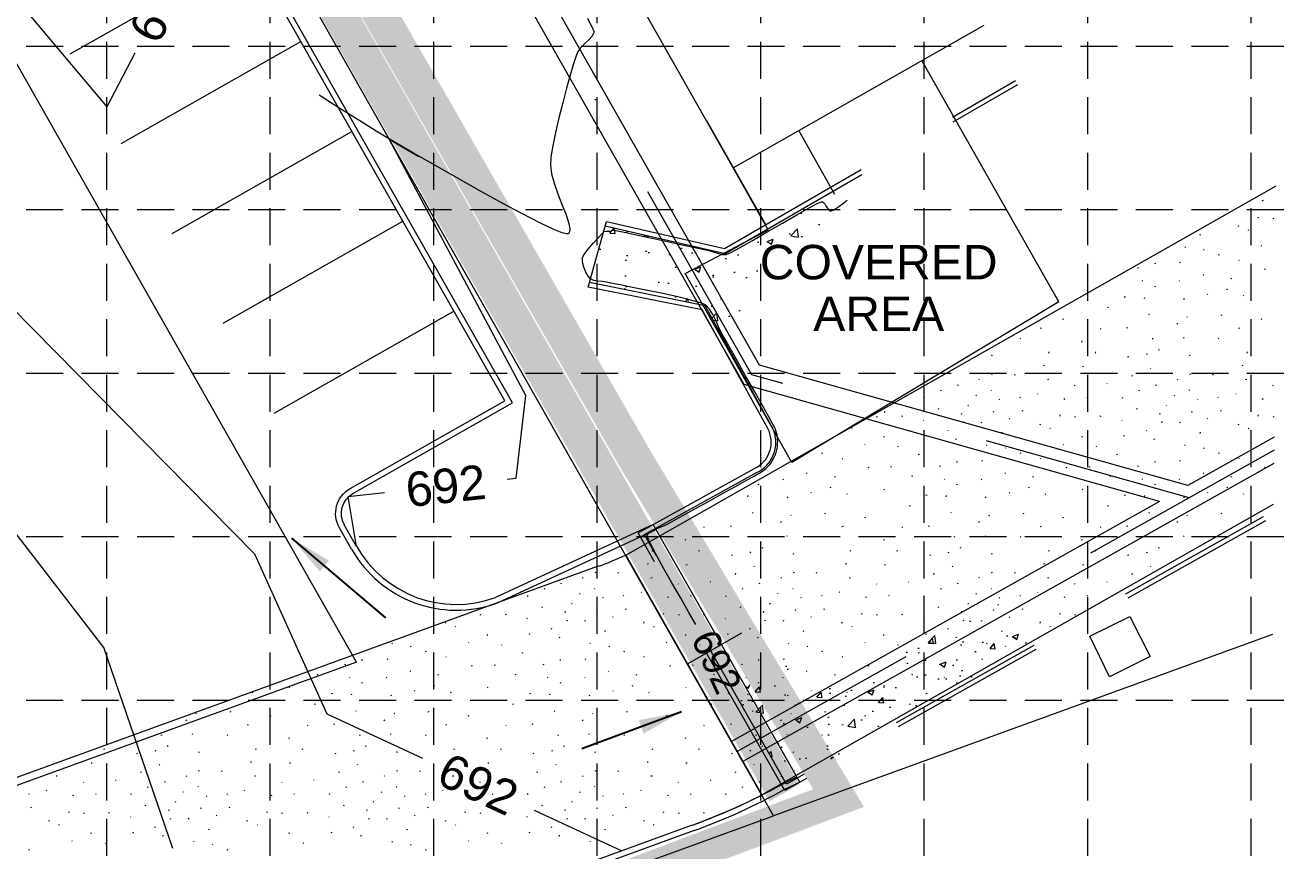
# Model space of a CAD drawing. Header units: feet. Extents: x 16394 to 17307, y 17282 to 17854.
# Drawn here: x 17071.6 to 17180.8, y 17526.5 to 17598.5 of the extents above; entities that cross this region are included whole.
import ezdxf
from ezdxf.enums import TextEntityAlignment as Align

# ---------------------------------------------------------------- set-up
doc = ezdxf.new("R2010")
doc.units = ezdxf.units.FT
doc.header["$MEASUREMENT"] = 0
for name, pattern in [('DGN Style 2', [22.939223, 13.763534, -9.175689]), ('DGN Style 4', [36.725696, 18.351378, -9.175689, 0.022939, -9.175689]), ('DGN Style 5', [16.057456, 6.881767, -9.175689]), ('HIDDEN', [0.375, 0.25, -0.125])]:
    doc.linetypes.add(name, pattern=pattern)
for name, color, linetype, lineweight in [('_0', 1, 'Continuous', 0), ('Level 1', 7, 'Continuous', 0), ('Level 17', 7, 'Continuous', 0), ('Level 18', 7, 'Continuous', 0), ('Level 25', 7, 'Continuous', 0), ('Level 35', 7, 'Continuous', 0), ('Level 38', 7, 'Continuous', 0), ('Level 4', 7, 'Continuous', 0), ('Level 41', 7, 'Continuous', 0), ('Level 5', 7, 'Continuous', 0), ('Level 51', 7, 'Continuous', 0)]:
    doc.layers.add(name, color=color, linetype=linetype, lineweight=lineweight)
for name, color, linetype in [('GRID', 254, 'HIDDEN'), ('LIMITS OF DISTURBANCE', 1, 'HIDDEN'), ('SILT FENCE', 200, 'Continuous')]:
    doc.layers.add(name, color=color, linetype=linetype)
doc.styles.get("Standard").update_dxf_attribs({"font": 'ARIAL.TTF'})
doc.styles.add('Style-ENGINEERING', font='ENGINEERING.shx')
doc.dimstyles.get("Standard").update_dxf_attribs({"dimtxt": 0.18, "dimasz": 0.18, "dimexe": 0.18, "dimexo": 0.0625, "dimgap": 0.09, "dimtad": 0, "dimtih": 1, "dimtoh": 1, "dimdec": 4, "dimzin": 0, "dimdsep": 46, "dimtxsty": 'Standard', "dimcen": 0.09, "dimadec": 0, "dimazin": 0, "dimtfac": 1, "dimtdec": 4, "dimtofl": 0, "dimtmove": 0, "dimatfit": 3, "dimfxl": 0, "dimtolj": 1, "dimtzin": 0, "dimarcsym": 0})
pattern_1 = [(50, (15736.0226, 15714.5856), (5.379451, -0.470641), [0.5625, -6.1875]), (355, (15736.0226, 15714.5856), (-1.040635, 5.641441), [0.45, -4.95]), (100.4514, (15736.471, 15714.5464), (4.33882, 5.170797), [0.478051, -5.258566]), (46.1842, (15736.0226, 15716.0856), (8.004308, -1.241393), [0.84375, -9.28125]), (96.6356, (15736.69, 15715.982), (7.00997, 7.305884), [0.717077, -7.887848]), (351.1842, (15736.023, 15716.086), (7.009965, 7.30589), [0.675, -7.425]), (21, (15736.7726, 15715.7106), (4.476803, -3.019642), [0.5625, -6.1875]), (326, (15736.7726, 15715.7106), (1.824865, 5.438625), [0.45, -4.95]), (71.4514, (15737.1457, 15715.459), (6.30167, 2.418979), [0.478051, -5.258566]), (37.5, (15736.0226, 15714.5856), (0.0911989, 2.4967039), [0, -4.89, 0, -5.025, 0, -4.96875]), (7.5, (15736.0226, 15714.5856), (1.9730215, 2.9580878), [0, -2.865, 0, -4.7775, 0, -1.89375]), (327.5, (15734.3501, 15714.5856), (4.0036683, -0.1691615), [0, -1.875, 0, -5.85, 0, -7.7625]), (317.5, (15733.6, 15714.5856), (4.3738963, 0.7507874), [0, -2.4375, 0, -3.885, 0, -5.5125])]

msp = doc.modelspace()

# ---------------------------------------------------------------- hatches: boundary and pattern name
at = {"layer": 'Level 35', "linetype": 'DGN Style 2', "lineweight": 0}
h = msp.add_hatch(dxfattribs=at)
h.set_pattern_fill('AR-CONC', style=0)
h.set_pattern_definition(pattern_1)
h.paths.add_polyline_path([(17135.38, 17576.53), (17137.74, 17577.12), (17138.75, 17579.6), (17141.11, 17579.13), (17142.71, 17582.43), (17142.79, 17584.43), (17132.61, 17578.56), (17122.15, 17580.96), (17120.77, 17576.02), (17130.86, 17573.99), (17133.47, 17569.28), (17135.14, 17571.51), (17133.96, 17573.81)], flags=16)
h = msp.add_hatch(dxfattribs=at)
h.set_pattern_fill('AR-CONC', style=0)
h.set_pattern_definition(pattern_1)
h.paths.add_polyline_path([(17140.06, 17539.71), (17138.03, 17542.71), (17133.4, 17540.29), (17137.95, 17532.3), (17159.77, 17544.53), (17155.46, 17547.62), (17153, 17545.81), (17149.15, 17545.16), (17146.91, 17541.96), (17141.88, 17541.96)], flags=16)

# ---------------------------------------------------------------- linework, layer by layer
at = {"layer": 'GRID', "color": 252, "linetype": 'HIDDEN', "lineweight": 0, "ltscale": 12.9}
for p, q in [((17078.68, 17838.88), (17078.68, 17340.07)), ((17092.93, 17838.88), (17092.93, 17340.07)), ((17107.18, 17838.88), (17107.18, 17340.07)), ((17121.43, 17838.88), (17121.43, 17340.07)), ((17135.68, 17838.88), (17135.68, 17340.07)), ((17149.93, 17838.88), (17149.93, 17340.07)), ((17164.18, 17838.88), (17164.18, 17340.07)), ((17178.43, 17838.88), (17178.43, 17340.07)), ((16408.93, 17539.63), (17292.43, 17539.63))]:
    msp.add_line(p, q, dxfattribs=at)
at = {"layer": 'GRID', "color": 7, "linetype": 'HIDDEN', "lineweight": 0, "ltscale": 12.9}
for p, q in [((16408.93, 17596.63), (17292.43, 17596.63)), ((16408.93, 17582.38), (17292.43, 17582.38)), ((16408.93, 17568.13), (17292.43, 17568.13)), ((16408.93, 17553.88), (17292.43, 17553.88))]:
    msp.add_line(p, q, dxfattribs=at)
at = {"layer": 'Level 1', "color": 7, "linetype": 'Continuous', "lineweight": 0}
for p, q in [((17136.81, 17529.54), (17010.64, 17751.76)), ((17180.32, 17545.35), (17136.81, 17529.54)), ((16820.63, 17414.69), (17136.81, 17529.54))]:
    msp.add_line(p, q, dxfattribs=at)
at = {"layer": 'Level 1', "color": 35, "linetype": 'DGN Style 5', "lineweight": 0}
for p, q in [((17120.6, 17599.05), (17120.96, 17598.35)), ((17120.98, 17597.46), (17120.74, 17597.19)), ((17120.96, 17598.35), (17121.12, 17598.02)), ((17121.11, 17597.66), (17120.98, 17597.46)), ((17121.16, 17597.79), (17121.11, 17597.66)), ((17121.12, 17598.02), (17121.17, 17597.89)), ((17121.17, 17597.86), (17121.16, 17597.79)), ((17121.17, 17597.89), (17121.17, 17597.86)), ((17120.02, 17596.51), (17119.76, 17596.16)), ((17120.37, 17596.85), (17120.02, 17596.51)), ((17120.74, 17597.19), (17120.37, 17596.85)), ((17119.62, 17595.79), (17119.4, 17595.08)), ((17119.76, 17596.16), (17119.62, 17595.79)), ((17119.11, 17594.11), (17118.78, 17592.95)), ((17119.4, 17595.08), (17119.11, 17594.11)), ((17118.78, 17592.95), (17118.45, 17591.68)), ((17098.28, 17591.66), (17097.23, 17592.34)), ((17099.26, 17591.04), (17098.28, 17591.66)), ((17100.14, 17590.48), (17099.26, 17591.04)), ((17118.45, 17591.68), (17118.12, 17590.38)), ((17100.98, 17589.96), (17100.14, 17590.48)), ((17102.19, 17589.22), (17100.98, 17589.96)), ((17118.12, 17590.38), (17117.82, 17589.1)), ((17103.71, 17588.32), (17102.19, 17589.22)), ((17117.82, 17589.1), (17117.58, 17587.94)), ((17105.45, 17587.3), (17103.71, 17588.32)), ((17117.58, 17587.94), (17117.42, 17586.97)), ((17107.35, 17586.21), (17105.45, 17587.3)), ((17117.42, 17586.97), (17117.37, 17586.26)), ((17109.32, 17585.09), (17107.35, 17586.21)), ((17117.37, 17586.26), (17117.47, 17585.49)), ((17117.47, 17585.49), (17117.72, 17584.61)), ((17111.29, 17583.98), (17109.32, 17585.09)), ((17117.72, 17584.61), (17118.05, 17583.68)), ((17113.18, 17582.94), (17111.29, 17583.98)), ((17118.05, 17583.68), (17118.41, 17582.77)), ((17142.95, 17582.97), (17143.23, 17583.19)), ((17114.93, 17582), (17113.18, 17582.94)), ((17116.46, 17581.22), (17114.93, 17582)), ((17118.41, 17582.77), (17118.74, 17581.91)), ((17138.86, 17581.92), (17139.94, 17582.52)), ((17139.94, 17582.52), (17140.58, 17582.87)), ((17140.58, 17582.87), (17140.9, 17583.03)), ((17140.9, 17583.03), (17141.02, 17583.07)), ((17141.02, 17583.07), (17141.05, 17583.08)), ((17141.05, 17583.08), (17141.09, 17583.07)), ((17141.09, 17583.07), (17141.17, 17583.01)), ((17141.17, 17583.01), (17141.28, 17582.88)), ((17141.28, 17582.88), (17141.42, 17582.65)), ((17141.42, 17582.65), (17141.6, 17582.38)), ((17141.6, 17582.38), (17141.79, 17582.24)), ((17141.79, 17582.24), (17142.09, 17582.35)), ((17142.09, 17582.35), (17142.52, 17582.65)), ((17142.52, 17582.65), (17142.95, 17582.97)), ((17117.68, 17580.65), (17116.46, 17581.22)), ((17118.74, 17581.91), (17118.98, 17581.17)), ((17118.98, 17581.17), (17119.06, 17580.7)), ((17136.28, 17580.43), (17137.6, 17581.2)), ((17137.6, 17581.2), (17138.86, 17581.92)), ((17118.4, 17580.36), (17117.68, 17580.65)), ((17118.76, 17580.26), (17118.4, 17580.36)), ((17118.9, 17580.26), (17118.76, 17580.26)), ((17118.94, 17580.28), (17118.9, 17580.26)), ((17118.99, 17580.32), (17118.94, 17580.28)), ((17119.04, 17580.44), (17118.99, 17580.32)), ((17119.06, 17580.7), (17119.04, 17580.44)), ((17121.09, 17579.45), (17121.53, 17579.93)), ((17121.53, 17579.93), (17121.88, 17580.3)), ((17121.88, 17580.3), (17122.07, 17580.46)), ((17122.07, 17580.46), (17122.25, 17580.5)), ((17122.25, 17580.5), (17122.46, 17580.5)), ((17122.46, 17580.5), (17122.61, 17580.51)), ((17122.61, 17580.51), (17122.76, 17580.55)), ((17122.76, 17580.55), (17122.92, 17580.59)), ((17122.92, 17580.59), (17123.21, 17580.53)), ((17123.21, 17580.53), (17123.94, 17580.38)), ((17123.94, 17580.38), (17125, 17580.15)), ((17125, 17580.15), (17126.24, 17579.88)), ((17126.24, 17579.88), (17127.57, 17579.6)), ((17135, 17579.7), (17136.28, 17580.43)), ((17120.38, 17578.55), (17120.66, 17578.93)), ((17120.66, 17578.93), (17121.09, 17579.45)), ((17127.57, 17579.6), (17128.84, 17579.32)), ((17128.84, 17579.32), (17129.95, 17579.08)), ((17129.95, 17579.08), (17130.77, 17578.9)), ((17130.77, 17578.9), (17131.17, 17578.81)), ((17131.17, 17578.81), (17131.55, 17578.71)), ((17133.09, 17578.65), (17133.9, 17579.08)), ((17133.9, 17579.08), (17135, 17579.7)), ((17120.16, 17578.12), (17120.18, 17578.17)), ((17120.16, 17578.06), (17120.16, 17578.12)), ((17120.16, 17577.92), (17120.16, 17578.06)), ((17120.19, 17577.68), (17120.16, 17577.92)), ((17120.18, 17578.17), (17120.23, 17578.31)), ((17120.29, 17577.35), (17120.19, 17577.68)), ((17120.23, 17578.31), (17120.38, 17578.55)), ((17131.55, 17578.71), (17131.95, 17578.58)), ((17131.95, 17578.58), (17132.34, 17578.48)), ((17132.34, 17578.48), (17132.7, 17578.47)), ((17132.7, 17578.47), (17133.09, 17578.65)), ((17120.47, 17576.93), (17120.29, 17577.35)), ((17120.67, 17576.58), (17120.47, 17576.93)), ((17120.87, 17576.35), (17120.67, 17576.58)), ((17121.15, 17576.21), (17120.87, 17576.35)), ((17121.51, 17576.14), (17121.15, 17576.21)), ((17121.9, 17576.1), (17121.51, 17576.14)), ((17122.25, 17576.05), (17121.9, 17576.1)), ((17122.64, 17575.98), (17122.25, 17576.05)), ((17123.44, 17575.82), (17122.64, 17575.98)), ((17124.54, 17575.6), (17123.44, 17575.82)), ((17125.83, 17575.34), (17124.54, 17575.6)), ((17127.18, 17575.06), (17125.83, 17575.34)), ((17128.47, 17574.77), (17127.18, 17575.06)), ((17129.6, 17574.5), (17128.47, 17574.77)), ((17130.45, 17574.26), (17129.6, 17574.5)), ((17130.9, 17574.07), (17130.45, 17574.26)), ((17131.25, 17573.71), (17130.9, 17574.07)), ((17131.54, 17573.24), (17131.25, 17573.71)), ((17131.79, 17572.7), (17131.54, 17573.24)), ((17132.03, 17572.15), (17131.79, 17572.7)), ((17132.27, 17571.66), (17132.03, 17572.15)), ((17132.55, 17571.18), (17132.27, 17571.66)), ((17133.03, 17570.31), (17132.55, 17571.18)), ((17133.67, 17569.18), (17133.03, 17570.31)), ((17134.39, 17567.9), (17133.67, 17569.18)), ((17135.13, 17566.58), (17134.39, 17567.9)), ((17135.83, 17565.36), (17135.13, 17566.58)), ((17136.4, 17564.33), (17135.83, 17565.36)), ((17136.8, 17563.63), (17136.4, 17564.33)), ((17136.95, 17563.36), (17136.8, 17563.63)), ((17136.97, 17563.3), (17136.95, 17563.36)), ((17136.99, 17563.23), (17136.97, 17563.3)), ((17137.02, 17563.12), (17136.99, 17563.23)), ((17137.09, 17562.91), (17137.02, 17563.12)), ((17137.13, 17562.79), (17137.09, 17562.91)), ((17137.13, 17562.72), (17137.13, 17562.79)), ((17137.14, 17562.65), (17137.13, 17562.72)), ((17137.16, 17562.53), (17137.14, 17562.65)), ((17137.18, 17562.31), (17137.16, 17562.53)), ((17137.02, 17561.13), (17137.08, 17561.35)), ((17137.08, 17561.35), (17137.11, 17561.47)), ((17137.11, 17561.47), (17137.13, 17561.53)), ((17137.13, 17561.53), (17137.15, 17561.59)), ((17137.15, 17561.59), (17137.16, 17561.71)), ((17137.16, 17561.71), (17137.17, 17561.93)), ((17137.17, 17561.93), (17137.18, 17562.06)), ((17137.2, 17562.19), (17137.18, 17562.31)), ((17137.18, 17562.06), (17137.19, 17562.12)), ((17137.19, 17562.12), (17137.2, 17562.19)), ((17136.42, 17560.09), (17136.49, 17560.17)), ((17136.49, 17560.17), (17136.61, 17560.32)), ((17136.61, 17560.32), (17136.71, 17560.47)), ((17136.71, 17560.47), (17136.8, 17560.63)), ((17136.8, 17560.63), (17136.88, 17560.8)), ((17136.88, 17560.8), (17136.92, 17560.89)), ((17136.92, 17560.89), (17136.95, 17560.95)), ((17136.95, 17560.95), (17136.98, 17561.01)), ((17136.98, 17561.01), (17137.02, 17561.13)), ((17134.46, 17558.79), (17135.12, 17559.16)), ((17135.12, 17559.16), (17135.37, 17559.3)), ((17135.37, 17559.3), (17135.42, 17559.33)), ((17135.42, 17559.33), (17135.48, 17559.36)), ((17135.48, 17559.36), (17135.59, 17559.42)), ((17135.59, 17559.42), (17135.78, 17559.53)), ((17135.78, 17559.53), (17135.89, 17559.6)), ((17135.89, 17559.6), (17135.94, 17559.64)), ((17135.94, 17559.64), (17135.99, 17559.68)), ((17135.99, 17559.68), (17136.08, 17559.76)), ((17136.08, 17559.76), (17136.25, 17559.91)), ((17136.25, 17559.91), (17136.34, 17559.99)), ((17136.34, 17559.99), (17136.38, 17560.04)), ((17136.38, 17560.04), (17136.42, 17560.09)), ((17132.37, 17557.63), (17133.51, 17558.26)), ((17133.51, 17558.26), (17134.46, 17558.79)), ((17129.96, 17556.3), (17131.15, 17556.95)), ((17131.15, 17556.95), (17132.37, 17557.63)), ((17128.92, 17555.72), (17129.96, 17556.3)), ((17126.84, 17554.67), (17127.31, 17554.86)), ((17127.31, 17554.86), (17127.72, 17555.05)), ((17127.72, 17555.05), (17128.14, 17555.28)), ((17128.14, 17555.28), (17128.92, 17555.72)), ((17125.82, 17553.97), (17125.83, 17554)), ((17125.85, 17553.85), (17125.82, 17553.97)), ((17125.83, 17554), (17125.85, 17554.06)), ((17125.85, 17554.06), (17125.92, 17554.16)), ((17125.95, 17553.58), (17125.85, 17553.85)), ((17125.92, 17554.16), (17126.08, 17554.3)), ((17126.08, 17554.3), (17126.38, 17554.48)), ((17126.38, 17554.48), (17126.84, 17554.67)), ((17126.2, 17553.05), (17125.95, 17553.58)), ((17126.67, 17552.16), (17126.2, 17553.05)), ((17127.27, 17551.07), (17126.67, 17552.16)), ((17127.96, 17549.85), (17127.27, 17551.07)), ((17128.7, 17548.57), (17127.96, 17549.85)), ((17129.45, 17547.28), (17128.7, 17548.57)), ((17130.06, 17546.23), (17129.45, 17547.28))]:
    msp.add_line(p, q, dxfattribs=at)
at = {"layer": 'Level 17', "color": 7, "linetype": 'Continuous', "lineweight": 0}
for p, q in [((17133.31, 17586.02), (17027.09, 17772.92)), ((17133.31, 17586.02), (17155.19, 17598.44)), ((17161.7, 17574.33), (17149.76, 17595.36)), ((17136.35, 17580.63), (17133.31, 17586.02)), ((17129.13, 17576.81), (17136.35, 17580.63)), ((17138.42, 17560.33), (17129.13, 17576.81)), ((17161.7, 17574.33), (17138.42, 17560.33)), ((17129.31, 17542.8), (17134.06, 17545.49))]:
    msp.add_line(p, q, dxfattribs=at)
at = {"layer": 'Level 25', "color": 7, "linetype": 'Continuous', "lineweight": 0}
for p, q in [((17100.46, 17542.93), (17001.24, 17717.67)), ((17123.94, 17552.25), (17180.63, 17584.44)), ((17172.26, 17552.08), (17180.41, 17556.72)), ((17123.94, 17552.25), (17135.79, 17531.38)), ((17135.79, 17531.38), (17172.26, 17552.08)), ((17121.55, 17551.29), (17002.33, 17507.99)), ((17100.46, 17542.93), (16988.91, 17502.42)), ((17129.74, 17528.73), (17002.04, 17482.35))]:
    msp.add_line(p, q, dxfattribs=at)
for radius, end in [(30.5, 294.8097), (30.5, 294.8097), (54.5, 296.8863)]:
    msp.add_arc((17111.14, 17579.96), radius, 289.9625, end, dxfattribs=at)
at = {"layer": 'Level 35', "color": 7, "linetype": 'DGN Style 2', "lineweight": 0}
for p, q in [((17132.55, 17578.99), (17157.92, 17593.62)), ((17132.61, 17578.56), (17158.12, 17593.27)), ((17142.17, 17583.71), (17139.02, 17589.26)), ((17120.66, 17575.63), (17122.26, 17581.35)), ((17122.15, 17580.96), (17132.61, 17578.56)), ((17122.26, 17581.35), (17132.55, 17578.99)), ((17130.6, 17573.63), (17120.66, 17575.63)), ((17130.86, 17573.99), (17120.77, 17576.02)), ((17136.32, 17563.29), (17130.6, 17573.63)), ((17136.63, 17563.57), (17130.86, 17573.99)), ((17125.02, 17554.21), (17135.38, 17559.93)), ((17125.57, 17554.06), (17135.41, 17559.49)), ((17179.7, 17555.26), (17137.8, 17531.75)), ((17179.51, 17555.61), (17137.95, 17532.3)), ((17137.8, 17531.75), (17125.02, 17554.21)), ((17137.95, 17532.3), (17125.57, 17554.06)), ((17166.11, 17541.67), (17164.39, 17545.2))]:
    msp.add_line(p, q, dxfattribs=at)
at = {"layer": 'Level 35', "color": 7, "linetype": 'DGN Style 2', "lineweight": 0, "flags": 128}
for points in [[(17130.99, 17590.15), (17136.14, 17581.06)], [(17164.39, 17545.2), (17167.87, 17546.91), (17169.66, 17543.43), (17166.11, 17541.67)]]:
    msp.add_lwpolyline(points, dxfattribs=at)
at = {"layer": 'Level 35', "color": 7, "linetype": 'DGN Style 2', "lineweight": 0}
for radius, start, end in [(2.94, 296.9874, 29.946), (2.54, 300.8891, 27.9139)]:
    msp.add_arc((17134.08, 17562.11), radius, start, end, dxfattribs=at)
at = {"layer": 'Level 38', "color": 7, "linetype": 'Continuous', "lineweight": 0}
for p, q in [((17113.4, 17565.71), (17086.73, 17612.67)), ((17114.08, 17565.53), (17086.92, 17613.35)), ((17075.52, 17595.96), (17091.18, 17604.85)), ((17079.97, 17588.13), (17095.62, 17597.02)), ((17084.41, 17580.31), (17100.06, 17589.19)), ((17088.86, 17572.48), (17104.51, 17581.37)), ((17093.3, 17564.65), (17108.95, 17573.54)), ((17099.92, 17558.06), (17113.4, 17565.71)), ((17100.16, 17557.63), (17114.08, 17565.53)), ((17100.47, 17553.03), (17099.41, 17554.9)), ((17126.33, 17554.94), (17112.58, 17548.57)), ((17139.11, 17532.49), (17126.33, 17554.94)), ((17100.04, 17552.78), (17098.98, 17554.65)), ((17126.55, 17554.48), (17112.79, 17548.11)), ((17137.54, 17532.28), (17138.89, 17532.94)), ((17137.76, 17531.83), (17139.11, 17532.49)), ((17129.74, 17528.73), (17002.07, 17482.36)), ((17129.91, 17528.26), (17002.24, 17481.89))]:
    msp.add_line(p, q, dxfattribs=at)
at = {"layer": 'Level 38', "color": 7, "linetype": 'Continuous', "lineweight": 0, "extrusion": (0, 0, -1)}
for radius in [2.5, 2]:
    msp.add_arc((-17101.15, 17555.89), radius, 330.4133, 60.4133, dxfattribs=at)
at = {"layer": 'Level 38', "color": 7, "linetype": 'Continuous', "lineweight": 0}
for centre, radius, start, end in [((17109.17, 17557.97), 10.5, 209.5867, 289.9625), ((17109.17, 17557.97), 10, 209.5867, 289.9625), ((17111.14, 17579.96), 54.5, 289.9625, 298.9422), ((17111.14, 17579.96), 55, 289.9625, 298.9485)]:
    msp.add_arc(centre, radius, start, end, dxfattribs=at)
at = {"layer": 'Level 41', "color": 5, "linetype": 'DGN Style 4', "lineweight": 0}
for p, q in [((17134.94, 17567.98), (17021.39, 17767.77)), ((17173.06, 17557.26), (17134.94, 17567.98)), ((17180.45, 17561.41), (17133.65, 17535.16))]:
    msp.add_line(p, q, dxfattribs=at)
at = {"layer": 'Level 41', "color": 5, "linetype": 'Continuous', "lineweight": 0}
for p, q in [((17135.6, 17568.83), (17022.05, 17768.62)), ((17134.27, 17567.13), (17099.93, 17627.55)), ((17172.93, 17558.34), (17135.6, 17568.83)), ((17170.46, 17556.95), (17134.27, 17567.13)), ((17180.46, 17562.56), (17172.93, 17558.34)), ((17180.44, 17560.26), (17134.14, 17534.28)), ((17170.46, 17556.95), (17133.16, 17536.03)), ((17134.14, 17534.28), (17133.16, 17536.03))]:
    msp.add_line(p, q, dxfattribs=at)
at = {"layer": 'Level 5', "color": 35, "linetype": 'Continuous', "lineweight": 0}
for p, q in [((17069.02, 17602.84), (17078.72, 17591.35)), ((17081.14, 17596), (17078.72, 17591.35)), ((17115.22, 17566.18), (17103.32, 17588.53)), ((17103.32, 17588.53), (17105.91, 17587.02)), ((17091.57, 17552.37), (17070.34, 17573.92)), ((17114.4, 17558.98), (17115.22, 17566.18)), ((17113.59, 17558.89), (17114.4, 17558.98)), ((17099.73, 17557.38), (17102.91, 17557.73)), ((17100.47, 17553.03), (17099.73, 17557.38)), ((17078.46, 17544.21), (17069.63, 17555.64)), ((17091.57, 17552.37), (17097.89, 17538.43)), ((17084.47, 17526.71), (17078.46, 17544.21)), ((17097.89, 17538.43), (17106.21, 17534.57)), ((17115.96, 17530.04), (17123.59, 17526.5))]:
    msp.add_line(p, q, dxfattribs=at)
at = {"layer": 'Level 51', "color": 254, "linetype": 'Continuous', "lineweight": 0}
for p, q in [((17180.39, 17584.29), (17180.38, 17584.3)), ((17179.49, 17583.16), (17179.4, 17583.12)), ((17177.35, 17580.91), (17177.38, 17581)), ((17179.07, 17581.67), (17179.1, 17581.76)), ((17180.4, 17581.58), (17180.43, 17581.67)), ((17174, 17580.16), (17174.03, 17580.25)), ((17178.25, 17580.56), (17178.21, 17580.6)), ((17172.72, 17579.09), (17172.68, 17579.14)), ((17174.36, 17578.84), (17174.31, 17578.89)), ((17179.38, 17579.18), (17179.34, 17579.22)), ((17170.13, 17577.68), (17170.03, 17577.66)), ((17172.28, 17577.73), (17172.31, 17577.82)), ((17175.63, 17578.4), (17175.66, 17578.49)), ((17177.41, 17577.92), (17177.37, 17577.97)), ((17168.61, 17577.27), (17168.64, 17577.36)), ((17174.32, 17576.67), (17174.27, 17576.72)), ((17179.65, 17577.15), (17179.68, 17577.24)), ((17169.01, 17576.13), (17168.97, 17576.17)), ((17170.08, 17575.66), (17170.11, 17575.75)), ((17172.25, 17576.12), (17172.2, 17576.16)), ((17176.72, 17576.35), (17176.75, 17576.44)), ((17167.49, 17574.76), (17167.39, 17574.74)), ((17169.15, 17574.64), (17169.18, 17574.73)), ((17172.65, 17574.59), (17172.56, 17574.55)), ((17174.69, 17574.96), (17174.65, 17575)), ((17176.39, 17575.43), (17176.3, 17575.41)), ((17177.83, 17574.83), (17177.79, 17574.88)), ((17165.97, 17573.81), (17166, 17573.9)), ((17162.08, 17572.8), (17162.11, 17572.89)), ((17169.6, 17573.2), (17169.55, 17573.25)), ((17172.07, 17572.44), (17171.98, 17572.39)), ((17172.92, 17572.98), (17172.88, 17573.02)), ((17175.88, 17573.14), (17175.91, 17573.23)), ((17179.36, 17572.8), (17179.39, 17572.89)), ((17158.38, 17571.11), (17158.33, 17571.16)), ((17160.16, 17572.04), (17160.07, 17572.02)), ((17165.37, 17571.95), (17165.32, 17571.99)), ((17167.65, 17572.05), (17167.68, 17572.14)), ((17169.92, 17571.13), (17169.82, 17571.11)), ((17172.61, 17571.18), (17172.56, 17571.23)), ((17175.66, 17571.11), (17175.61, 17571.16)), ((17177.44, 17572.04), (17177.35, 17572.02)), ((17163.71, 17570.84), (17163.74, 17570.93)), ((17170.41, 17570.14), (17170.44, 17570.23)), ((17155.84, 17569.63), (17155.87, 17569.72)), ((17160.82, 17569.88), (17160.85, 17569.97)), ((17164.88, 17569.88), (17164.91, 17569.97)), ((17167.78, 17569.54), (17167.69, 17569.52)), ((17169.36, 17569.75), (17169.39, 17569.84)), ((17173.12, 17569.63), (17173.15, 17569.72)), ((17178.1, 17569.88), (17178.13, 17569.97)), ((17155.89, 17568.03), (17155.8, 17568.01)), ((17157.85, 17567.96), (17157.88, 17568.05)), ((17160.45, 17568.79), (17160.36, 17568.77)), ((17163.84, 17568.7), (17163.75, 17568.68)), ((17168.07, 17567.87), (17168.1, 17567.96)), ((17169.72, 17568.52), (17169.68, 17568.57)), ((17173.17, 17568.03), (17173.08, 17568.01)), ((17175.13, 17567.96), (17175.16, 17568.05)), ((17177.73, 17568.79), (17177.64, 17568.77)), ((17152.88, 17567.05), (17152.91, 17567.14)), ((17154.79, 17567.54), (17154.74, 17567.59)), ((17160.79, 17567.57), (17160.69, 17567.55)), ((17163.11, 17567.01), (17163.07, 17567.05)), ((17165.91, 17567.19), (17165.87, 17567.23)), ((17170.16, 17567.05), (17170.19, 17567.14)), ((17172.07, 17567.54), (17172.02, 17567.59)), ((17178.07, 17567.57), (17177.97, 17567.55)), ((17180.39, 17567.01), (17180.35, 17567.05)), ((17149.95, 17565.95), (17149.98, 17566.04)), ((17151.41, 17566.58), (17151.44, 17566.67)), ((17154.52, 17566.15), (17154.47, 17566.2)), ((17155.82, 17566.6), (17155.78, 17566.65)), ((17156.54, 17565.79), (17156.5, 17565.84)), ((17158.34, 17565.97), (17158.3, 17566.02)), ((17159.87, 17566.29), (17159.83, 17566.33)), ((17162.21, 17565.88), (17162.12, 17565.84)), ((17164.19, 17565.97), (17164.15, 17566.02)), ((17167.23, 17565.95), (17167.26, 17566.04)), ((17168.69, 17566.58), (17168.72, 17566.67)), ((17171.8, 17566.15), (17171.75, 17566.2)), ((17173.1, 17566.6), (17173.06, 17566.65)), ((17173.82, 17565.79), (17173.78, 17565.84)), ((17175.62, 17565.97), (17175.58, 17566.02)), ((17177.15, 17566.29), (17177.11, 17566.33)), ((17179.49, 17565.88), (17179.4, 17565.84)), ((17151.21, 17564.98), (17151.24, 17565.07)), ((17153.22, 17564.56), (17153.25, 17564.65)), ((17153.76, 17565.34), (17153.8, 17565.32)), ((17153.8, 17565.32), (17153.81, 17565.3)), ((17156.01, 17564.73), (17156.04, 17564.82)), ((17158.52, 17564.81), (17158.55, 17564.9)), ((17168.49, 17564.98), (17168.52, 17565.07)), ((17170.5, 17564.56), (17170.53, 17564.65)), ((17171.04, 17565.34), (17171.08, 17565.32)), ((17171.08, 17565.32), (17171.09, 17565.3)), ((17173.29, 17564.73), (17173.32, 17564.82)), ((17175.8, 17564.81), (17175.83, 17564.9)), ((17145.84, 17564.3), (17145.87, 17564.39)), ((17148.07, 17564.37), (17147.98, 17564.35)), ((17149.93, 17563.99), (17149.89, 17564.03)), ((17153.38, 17563.81), (17153.41, 17563.9)), ((17154.96, 17563.8), (17154.99, 17563.89)), ((17157.41, 17564.11), (17157.37, 17564.16)), ((17160.07, 17563.63), (17160.1, 17563.72)), ((17161.79, 17564.39), (17161.82, 17564.48)), ((17163.12, 17564.3), (17163.15, 17564.39)), ((17165.35, 17564.37), (17165.26, 17564.35)), ((17167.21, 17563.99), (17167.17, 17564.03)), ((17170.66, 17563.81), (17170.69, 17563.9)), ((17172.24, 17563.8), (17172.27, 17563.89)), ((17174.69, 17564.11), (17174.65, 17564.16)), ((17177.35, 17563.63), (17177.38, 17563.72)), ((17179.07, 17564.39), (17179.1, 17564.48)), ((17180.4, 17564.3), (17180.43, 17564.39)), ((17143.69, 17563.28), (17143.65, 17563.32)), ((17146.48, 17562.58), (17146.39, 17562.56)), ((17150.12, 17562.63), (17150.15, 17562.72)), ((17152.04, 17563.09), (17152.07, 17563.17)), ((17152.76, 17562.37), (17152.67, 17562.35)), ((17156.72, 17562.88), (17156.75, 17562.97)), ((17160.97, 17563.28), (17160.93, 17563.32)), ((17163.76, 17562.58), (17163.67, 17562.56)), ((17167.4, 17562.63), (17167.43, 17562.72)), ((17169.32, 17563.09), (17169.35, 17563.17)), ((17170.04, 17562.37), (17169.95, 17562.35)), ((17174, 17562.88), (17174.03, 17562.97)), ((17178.25, 17563.28), (17178.21, 17563.32)), ((17144.82, 17561.9), (17144.78, 17561.94)), ((17147.71, 17561.69), (17147.67, 17561.73)), ((17155.44, 17561.81), (17155.4, 17561.86)), ((17157.08, 17561.56), (17157.03, 17561.61)), ((17162.1, 17561.9), (17162.06, 17561.94)), ((17164.99, 17561.69), (17164.95, 17561.73)), ((17172.72, 17561.81), (17172.68, 17561.86)), ((17174.36, 17561.56), (17174.31, 17561.61)), ((17179.38, 17561.9), (17179.34, 17561.94)), ((17141.07, 17561.12), (17141.1, 17561.21)), ((17142.85, 17560.64), (17142.81, 17560.69)), ((17149.54, 17561.03), (17149.44, 17561.01)), ((17152.85, 17560.4), (17152.75, 17560.38)), ((17155, 17560.45), (17155.03, 17560.54)), ((17158.35, 17561.12), (17158.38, 17561.21)), ((17160.13, 17560.64), (17160.09, 17560.69)), ((17166.82, 17561.03), (17166.72, 17561.01)), ((17170.13, 17560.4), (17170.03, 17560.38)), ((17172.28, 17560.45), (17172.31, 17560.54)), ((17175.63, 17561.12), (17175.66, 17561.21)), ((17177.41, 17560.64), (17177.37, 17560.69)), ((17139.76, 17559.39), (17139.71, 17559.44)), ((17142.16, 17559.07), (17142.19, 17559.16)), ((17145.09, 17559.87), (17145.12, 17559.96)), ((17147.11, 17559.95), (17147.02, 17559.93)), ((17148.9, 17559.12), (17148.93, 17559.21)), ((17151.33, 17559.99), (17151.36, 17560.08)), ((17157.04, 17559.39), (17156.99, 17559.44)), ((17159.44, 17559.07), (17159.47, 17559.16)), ((17162.37, 17559.87), (17162.4, 17559.96)), ((17164.39, 17559.95), (17164.3, 17559.93)), ((17166.18, 17559.12), (17166.21, 17559.21)), ((17168.61, 17559.99), (17168.64, 17560.08)), ((17174.32, 17559.39), (17174.27, 17559.44)), ((17176.72, 17559.07), (17176.75, 17559.16)), ((17179.65, 17559.87), (17179.68, 17559.96)), ((17135.52, 17558.38), (17135.55, 17558.47)), ((17137.69, 17558.84), (17137.64, 17558.88)), ((17141.83, 17558.15), (17141.74, 17558.13)), ((17146.5, 17557.97), (17146.45, 17558.02)), ((17151.73, 17558.85), (17151.69, 17558.89)), ((17152.8, 17558.38), (17152.83, 17558.47)), ((17154.97, 17558.84), (17154.92, 17558.88)), ((17159.11, 17558.15), (17159.02, 17558.13)), ((17163.78, 17557.97), (17163.73, 17558.02)), ((17169.01, 17558.85), (17168.97, 17558.89)), ((17170.08, 17558.38), (17170.11, 17558.47)), ((17172.25, 17558.84), (17172.2, 17558.88)), ((17176.39, 17558.15), (17176.3, 17558.13)), ((17134.59, 17557.36), (17134.62, 17557.45)), ((17138.09, 17557.31), (17138, 17557.27)), ((17140.13, 17557.68), (17140.09, 17557.72)), ((17143.27, 17557.55), (17143.23, 17557.6)), ((17150.21, 17557.48), (17150.11, 17557.46)), ((17151.87, 17557.36), (17151.9, 17557.45)), ((17155.37, 17557.31), (17155.28, 17557.27)), ((17157.41, 17557.68), (17157.37, 17557.72)), ((17160.55, 17557.55), (17160.51, 17557.6)), ((17167.49, 17557.48), (17167.39, 17557.46)), ((17169.15, 17557.36), (17169.18, 17557.45)), ((17172.65, 17557.31), (17172.56, 17557.27)), ((17174.69, 17557.68), (17174.65, 17557.72)), ((17177.83, 17557.55), (17177.79, 17557.6)), ((17135.04, 17555.92), (17134.99, 17555.97)), ((17141.32, 17555.86), (17141.35, 17555.95)), ((17148.69, 17556.53), (17148.72, 17556.62)), ((17152.32, 17555.92), (17152.27, 17555.97)), ((17158.6, 17555.86), (17158.63, 17555.95)), ((17165.97, 17556.53), (17166, 17556.62)), ((17169.6, 17555.92), (17169.55, 17555.97)), ((17175.88, 17555.86), (17175.91, 17555.95)), ((17130.81, 17554.67), (17130.76, 17554.71)), ((17133.09, 17554.77), (17133.12, 17554.86)), ((17137.51, 17555.16), (17137.42, 17555.11)), ((17138.36, 17555.7), (17138.32, 17555.74)), ((17142.88, 17554.76), (17142.79, 17554.74)), ((17144.8, 17555.52), (17144.83, 17555.61)), ((17148.09, 17554.67), (17148.04, 17554.71)), ((17150.37, 17554.77), (17150.4, 17554.86)), ((17154.79, 17555.16), (17154.7, 17555.11)), ((17155.64, 17555.7), (17155.6, 17555.74)), ((17160.16, 17554.76), (17160.07, 17554.74)), ((17162.08, 17555.52), (17162.11, 17555.61)), ((17165.37, 17554.67), (17165.32, 17554.71)), ((17167.65, 17554.77), (17167.68, 17554.86)), ((17172.07, 17555.16), (17171.98, 17555.11)), ((17172.92, 17555.7), (17172.88, 17555.74)), ((17129.15, 17553.56), (17129.18, 17553.65)), ((17135.36, 17553.85), (17135.26, 17553.83)), ((17138.05, 17553.9), (17138, 17553.95)), ((17141.1, 17553.83), (17141.05, 17553.88)), ((17146.43, 17553.56), (17146.46, 17553.65)), ((17152.64, 17553.85), (17152.54, 17553.83)), ((17155.33, 17553.9), (17155.28, 17553.95)), ((17158.38, 17553.83), (17158.33, 17553.88)), ((17163.71, 17553.56), (17163.74, 17553.65)), ((17169.92, 17553.85), (17169.82, 17553.83)), ((17172.61, 17553.9), (17172.56, 17553.95)), ((17126.26, 17552.6), (17126.29, 17552.69)), ((17130.32, 17552.6), (17130.35, 17552.69)), ((17134.8, 17552.47), (17134.83, 17552.56)), ((17135.85, 17552.86), (17135.88, 17552.95)), ((17143.54, 17552.6), (17143.57, 17552.69)), ((17147.6, 17552.6), (17147.63, 17552.69)), ((17152.08, 17552.47), (17152.11, 17552.56)), ((17153.13, 17552.86), (17153.16, 17552.95)), ((17160.82, 17552.6), (17160.85, 17552.69)), ((17164.88, 17552.6), (17164.91, 17552.69)), ((17169.36, 17552.47), (17169.39, 17552.56)), ((17170.41, 17552.86), (17170.44, 17552.95)), ((17125.89, 17551.51), (17125.8, 17551.49)), ((17133.22, 17552.26), (17133.13, 17552.24)), ((17138.56, 17552.35), (17138.59, 17552.44)), ((17143.17, 17551.51), (17143.08, 17551.49)), ((17150.5, 17552.26), (17150.41, 17552.24)), ((17155.84, 17552.35), (17155.87, 17552.44)), ((17160.45, 17551.51), (17160.36, 17551.49)), ((17167.78, 17552.26), (17167.69, 17552.24)), ((17121.33, 17550.75), (17121.24, 17550.73)), ((17123.29, 17550.68), (17123.32, 17550.77)), ((17129.28, 17551.42), (17129.19, 17551.4)), ((17133.51, 17550.59), (17133.54, 17550.68)), ((17135.16, 17551.24), (17135.12, 17551.29)), ((17138.61, 17550.75), (17138.52, 17550.73)), ((17140.57, 17550.68), (17140.6, 17550.77)), ((17146.56, 17551.42), (17146.47, 17551.4)), ((17150.79, 17550.59), (17150.82, 17550.68)), ((17152.44, 17551.24), (17152.4, 17551.29)), ((17155.89, 17550.75), (17155.8, 17550.73)), ((17157.85, 17550.68), (17157.88, 17550.77)), ((17163.84, 17551.42), (17163.75, 17551.4)), ((17168.07, 17550.59), (17168.1, 17550.68)), ((17169.72, 17551.24), (17169.68, 17551.29)), ((17116.85, 17549.3), (17116.88, 17549.39)), ((17118.32, 17549.77), (17118.35, 17549.86)), ((17120.23, 17550.26), (17120.18, 17550.31)), ((17121.26, 17549.32), (17121.22, 17549.37)), ((17126.23, 17550.29), (17126.13, 17550.27)), ((17128.55, 17549.73), (17128.51, 17549.77)), ((17131.35, 17549.91), (17131.31, 17549.95)), ((17134.13, 17549.3), (17134.16, 17549.39)), ((17135.6, 17549.77), (17135.63, 17549.86)), ((17137.51, 17550.26), (17137.46, 17550.31)), ((17138.54, 17549.32), (17138.5, 17549.37)), ((17143.51, 17550.29), (17143.41, 17550.27)), ((17145.83, 17549.73), (17145.79, 17549.77)), ((17148.63, 17549.91), (17148.59, 17549.95)), ((17151.41, 17549.3), (17151.44, 17549.39)), ((17152.88, 17549.77), (17152.91, 17549.86)), ((17154.79, 17550.26), (17154.74, 17550.31)), ((17155.82, 17549.32), (17155.78, 17549.37)), ((17160.79, 17550.29), (17160.69, 17550.27)), ((17163.11, 17549.73), (17163.07, 17549.77)), ((17165.91, 17549.91), (17165.87, 17549.95)), ((17115.39, 17548.67), (17115.42, 17548.76)), ((17119.96, 17548.87), (17119.91, 17548.92)), ((17121.98, 17548.51), (17121.94, 17548.56)), ((17123.78, 17548.69), (17123.74, 17548.74)), ((17125.31, 17549.01), (17125.27, 17549.05)), ((17127.65, 17548.6), (17127.56, 17548.56)), ((17129.63, 17548.69), (17129.59, 17548.74)), ((17132.67, 17548.67), (17132.7, 17548.76)), ((17137.24, 17548.87), (17137.19, 17548.92)), ((17139.26, 17548.51), (17139.22, 17548.56)), ((17141.06, 17548.69), (17141.02, 17548.74)), ((17142.59, 17549.01), (17142.55, 17549.05)), ((17144.93, 17548.6), (17144.84, 17548.56)), ((17146.91, 17548.69), (17146.87, 17548.74)), ((17149.95, 17548.67), (17149.98, 17548.76)), ((17154.52, 17548.87), (17154.47, 17548.92)), ((17156.54, 17548.51), (17156.5, 17548.56)), ((17158.34, 17548.69), (17158.3, 17548.74)), ((17159.87, 17549.01), (17159.83, 17549.05)), ((17162.21, 17548.6), (17162.12, 17548.56)), ((17164.19, 17548.69), (17164.15, 17548.74)), ((17111.28, 17547.02), (17111.31, 17547.11)), ((17113.51, 17547.09), (17113.42, 17547.07)), ((17116.65, 17547.7), (17116.68, 17547.79)), ((17118.66, 17547.28), (17118.69, 17547.37)), ((17119.2, 17548.06), (17119.24, 17548.04)), ((17119.24, 17548.04), (17119.25, 17548.02)), ((17121.45, 17547.45), (17121.48, 17547.54)), ((17123.96, 17547.53), (17123.99, 17547.62)), ((17127.23, 17547.11), (17127.26, 17547.2)), ((17128.56, 17547.02), (17128.59, 17547.11)), ((17130.79, 17547.09), (17130.7, 17547.07)), ((17133.93, 17547.7), (17133.96, 17547.79)), ((17135.94, 17547.28), (17135.97, 17547.37)), ((17136.48, 17548.06), (17136.52, 17548.04)), ((17136.52, 17548.04), (17136.53, 17548.02)), ((17138.73, 17547.45), (17138.76, 17547.54)), ((17141.24, 17547.53), (17141.27, 17547.62)), ((17144.51, 17547.11), (17144.54, 17547.2)), ((17145.84, 17547.02), (17145.87, 17547.11)), ((17148.07, 17547.09), (17147.98, 17547.07)), ((17151.21, 17547.7), (17151.24, 17547.79)), ((17153.22, 17547.28), (17153.25, 17547.37)), ((17153.76, 17548.06), (17153.8, 17548.04)), ((17153.8, 17548.04), (17153.81, 17548.02)), ((17156.01, 17547.45), (17156.04, 17547.54)), ((17158.52, 17547.53), (17158.55, 17547.62)), ((17161.79, 17547.11), (17161.82, 17547.2)), ((17163.12, 17547.02), (17163.15, 17547.11)), ((17108.23, 17546.35), (17108.26, 17546.44)), ((17109.13, 17546), (17109.09, 17546.04)), ((17115.37, 17546.71), (17115.33, 17546.75)), ((17118.82, 17546.53), (17118.85, 17546.62)), ((17120.4, 17546.52), (17120.43, 17546.61)), ((17122.85, 17546.83), (17122.81, 17546.88)), ((17125.51, 17546.35), (17125.54, 17546.44)), ((17126.41, 17546), (17126.37, 17546.04)), ((17132.65, 17546.71), (17132.61, 17546.75)), ((17136.1, 17546.53), (17136.13, 17546.62)), ((17137.68, 17546.52), (17137.71, 17546.61)), ((17140.13, 17546.83), (17140.09, 17546.88)), ((17142.79, 17546.35), (17142.82, 17546.44)), ((17143.69, 17546), (17143.65, 17546.04)), ((17149.93, 17546.71), (17149.89, 17546.75)), ((17153.38, 17546.53), (17153.41, 17546.62)), ((17154.96, 17546.52), (17154.99, 17546.61)), ((17157.41, 17546.83), (17157.37, 17546.88)), ((17160.07, 17546.35), (17160.1, 17546.44)), ((17160.97, 17546), (17160.93, 17546.04)), ((17111.92, 17545.3), (17111.83, 17545.28)), ((17115.56, 17545.35), (17115.59, 17545.44)), ((17117.48, 17545.81), (17117.51, 17545.89)), ((17118.2, 17545.09), (17118.11, 17545.07)), ((17122.16, 17545.6), (17122.19, 17545.69)), ((17129.2, 17545.3), (17129.11, 17545.28)), ((17132.84, 17545.35), (17132.87, 17545.44)), ((17134.76, 17545.81), (17134.79, 17545.89)), ((17135.48, 17545.09), (17135.39, 17545.07)), ((17139.44, 17545.6), (17139.47, 17545.69)), ((17146.48, 17545.3), (17146.39, 17545.28)), ((17150.12, 17545.35), (17150.15, 17545.44)), ((17152.04, 17545.81), (17152.07, 17545.89)), ((17152.76, 17545.09), (17152.67, 17545.07)), ((17156.72, 17545.6), (17156.75, 17545.69)), ((17103.6, 17544.53), (17103.56, 17544.58)), ((17105.24, 17544.28), (17105.19, 17544.33)), ((17106.51, 17543.84), (17106.54, 17543.93)), ((17110.26, 17544.62), (17110.22, 17544.66)), ((17113.15, 17544.41), (17113.11, 17544.45)), ((17120.88, 17544.53), (17120.84, 17544.58)), ((17122.52, 17544.28), (17122.47, 17544.33)), ((17123.79, 17543.84), (17123.82, 17543.93)), ((17127.54, 17544.62), (17127.5, 17544.66)), ((17130.43, 17544.41), (17130.39, 17544.45)), ((17138.16, 17544.53), (17138.12, 17544.58)), ((17139.8, 17544.28), (17139.75, 17544.33)), ((17141.07, 17543.84), (17141.1, 17543.93)), ((17144.82, 17544.62), (17144.78, 17544.66)), ((17147.71, 17544.41), (17147.67, 17544.45)), ((17155.44, 17544.53), (17155.4, 17544.58)), ((17157.08, 17544.28), (17157.03, 17544.33)), ((17099.49, 17542.71), (17099.52, 17542.8)), ((17101.01, 17543.12), (17100.91, 17543.1)), ((17103.16, 17543.17), (17103.19, 17543.26)), ((17108.29, 17543.36), (17108.25, 17543.41)), ((17114.98, 17543.75), (17114.88, 17543.73)), ((17116.77, 17542.71), (17116.8, 17542.8)), ((17118.29, 17543.12), (17118.19, 17543.1)), ((17120.44, 17543.17), (17120.47, 17543.26)), ((17125.57, 17543.36), (17125.53, 17543.41)), ((17132.26, 17543.75), (17132.16, 17543.73)), ((17134.05, 17542.71), (17134.08, 17542.8)), ((17135.57, 17543.12), (17135.47, 17543.1)), ((17137.72, 17543.17), (17137.75, 17543.26)), ((17142.85, 17543.36), (17142.81, 17543.41)), ((17149.54, 17543.75), (17149.44, 17543.73)), ((17151.33, 17542.71), (17151.36, 17542.8)), ((17152.85, 17543.12), (17152.75, 17543.1)), ((17155, 17543.17), (17155.03, 17543.26)), ((17097.06, 17541.84), (17097.09, 17541.93)), ((17099.89, 17541.57), (17099.85, 17541.61)), ((17103.13, 17541.56), (17103.08, 17541.6)), ((17105.2, 17542.11), (17105.15, 17542.16)), ((17107.6, 17541.79), (17107.63, 17541.88)), ((17110.53, 17542.59), (17110.56, 17542.68)), ((17112.55, 17542.67), (17112.46, 17542.65)), ((17114.34, 17541.84), (17114.37, 17541.93)), ((17117.17, 17541.57), (17117.13, 17541.61)), ((17120.41, 17541.56), (17120.36, 17541.6)), ((17122.48, 17542.11), (17122.43, 17542.16)), ((17124.88, 17541.79), (17124.91, 17541.88)), ((17127.81, 17542.59), (17127.84, 17542.68)), ((17129.83, 17542.67), (17129.74, 17542.65)), ((17131.62, 17541.84), (17131.65, 17541.93)), ((17134.45, 17541.57), (17134.41, 17541.61)), ((17137.69, 17541.56), (17137.64, 17541.6)), ((17139.76, 17542.11), (17139.71, 17542.16)), ((17142.16, 17541.79), (17142.19, 17541.88)), ((17145.09, 17542.59), (17145.12, 17542.68)), ((17147.11, 17542.67), (17147.02, 17542.65)), ((17148.9, 17541.84), (17148.93, 17541.93)), ((17151.73, 17541.57), (17151.69, 17541.61)), ((17094.66, 17540.69), (17094.61, 17540.74)), ((17100.96, 17541.1), (17100.99, 17541.19)), ((17107.27, 17540.87), (17107.18, 17540.85)), ((17111.94, 17540.69), (17111.89, 17540.74)), ((17118.24, 17541.1), (17118.27, 17541.19)), ((17124.55, 17540.87), (17124.46, 17540.85)), ((17129.22, 17540.69), (17129.17, 17540.74)), ((17135.52, 17541.1), (17135.55, 17541.19)), ((17141.83, 17540.87), (17141.74, 17540.85)), ((17146.5, 17540.69), (17146.45, 17540.74)), ((17152.8, 17541.1), (17152.83, 17541.19)), ((17091.43, 17540.27), (17091.39, 17540.32)), ((17098.37, 17540.2), (17098.27, 17540.18)), ((17100.03, 17540.08), (17100.06, 17540.17)), ((17103.53, 17540.03), (17103.44, 17539.99)), ((17105.57, 17540.4), (17105.53, 17540.44)), ((17108.71, 17540.27), (17108.67, 17540.32)), ((17115.65, 17540.2), (17115.55, 17540.18)), ((17117.31, 17540.08), (17117.34, 17540.17)), ((17120.81, 17540.03), (17120.72, 17539.99)), ((17122.85, 17540.4), (17122.81, 17540.44)), ((17125.99, 17540.27), (17125.95, 17540.32)), ((17132.93, 17540.2), (17132.83, 17540.18)), ((17134.59, 17540.08), (17134.62, 17540.17)), ((17138.09, 17540.03), (17138, 17539.99)), ((17140.13, 17540.4), (17140.09, 17540.44)), ((17143.27, 17540.27), (17143.23, 17540.32)), ((17150.21, 17540.2), (17150.11, 17540.18)), ((17086.52, 17538.42), (17086.48, 17538.46)), ((17089.48, 17538.58), (17089.51, 17538.67)), ((17092.96, 17538.24), (17092.99, 17538.33)), ((17096.85, 17539.25), (17096.88, 17539.34)), ((17100.48, 17538.64), (17100.43, 17538.69)), ((17103.8, 17538.42), (17103.76, 17538.46)), ((17106.76, 17538.58), (17106.79, 17538.67)), ((17110.24, 17538.24), (17110.27, 17538.33)), ((17114.13, 17539.25), (17114.16, 17539.34)), ((17117.76, 17538.64), (17117.71, 17538.69)), ((17121.08, 17538.42), (17121.04, 17538.46)), ((17124.04, 17538.58), (17124.07, 17538.67)), ((17127.52, 17538.24), (17127.55, 17538.33)), ((17131.41, 17539.25), (17131.44, 17539.34)), ((17135.04, 17538.64), (17134.99, 17538.69)), ((17138.36, 17538.42), (17138.32, 17538.46)), ((17141.32, 17538.58), (17141.35, 17538.67)), ((17144.8, 17538.24), (17144.83, 17538.33)), ((17148.69, 17539.25), (17148.72, 17539.34)), ((17085.67, 17537.88), (17085.58, 17537.83)), ((17091.04, 17537.48), (17090.95, 17537.46)), ((17096.25, 17537.39), (17096.2, 17537.43)), ((17098.53, 17537.49), (17098.56, 17537.58)), ((17102.95, 17537.88), (17102.86, 17537.83)), ((17108.32, 17537.48), (17108.23, 17537.46)), ((17113.53, 17537.39), (17113.48, 17537.43)), ((17115.81, 17537.49), (17115.84, 17537.58)), ((17120.23, 17537.88), (17120.14, 17537.83)), ((17125.6, 17537.48), (17125.51, 17537.46)), ((17130.81, 17537.39), (17130.76, 17537.43)), ((17133.09, 17537.49), (17133.12, 17537.58)), ((17137.51, 17537.88), (17137.42, 17537.83)), ((17142.88, 17537.48), (17142.79, 17537.46)), ((17083.52, 17536.57), (17083.42, 17536.55)), ((17086.21, 17536.62), (17086.16, 17536.67)), ((17089.26, 17536.55), (17089.21, 17536.6)), ((17094.59, 17536.28), (17094.62, 17536.37)), ((17100.8, 17536.57), (17100.7, 17536.55)), ((17103.49, 17536.62), (17103.44, 17536.67)), ((17106.54, 17536.55), (17106.49, 17536.6)), ((17111.87, 17536.28), (17111.9, 17536.37)), ((17118.08, 17536.57), (17117.98, 17536.55)), ((17120.77, 17536.62), (17120.72, 17536.67)), ((17123.82, 17536.55), (17123.77, 17536.6)), ((17129.15, 17536.28), (17129.18, 17536.37)), ((17135.36, 17536.57), (17135.26, 17536.55)), ((17138.05, 17536.62), (17138, 17536.67)), ((17141.1, 17536.55), (17141.05, 17536.6)), ((17078.48, 17535.32), (17078.51, 17535.41)), ((17082.96, 17535.19), (17082.99, 17535.28)), ((17084.01, 17535.58), (17084.04, 17535.67)), ((17086.72, 17535.07), (17086.75, 17535.16)), ((17091.7, 17535.32), (17091.73, 17535.41)), ((17095.76, 17535.32), (17095.79, 17535.41)), ((17100.24, 17535.19), (17100.27, 17535.28)), ((17101.29, 17535.58), (17101.32, 17535.67)), ((17104, 17535.07), (17104.03, 17535.16)), ((17108.98, 17535.32), (17109.01, 17535.41)), ((17113.04, 17535.32), (17113.07, 17535.41)), ((17117.52, 17535.19), (17117.55, 17535.28)), ((17118.57, 17535.58), (17118.6, 17535.67)), ((17121.28, 17535.07), (17121.31, 17535.16)), ((17126.26, 17535.32), (17126.29, 17535.41)), ((17130.32, 17535.32), (17130.35, 17535.41)), ((17134.8, 17535.19), (17134.83, 17535.28)), ((17135.85, 17535.58), (17135.88, 17535.67)), ((17138.56, 17535.07), (17138.59, 17535.16)), ((17077.44, 17534.14), (17077.35, 17534.12)), ((17081.38, 17534.98), (17081.29, 17534.96)), ((17083.32, 17533.96), (17083.28, 17534.01)), ((17091.33, 17534.23), (17091.24, 17534.21)), ((17094.72, 17534.14), (17094.63, 17534.12)), ((17098.66, 17534.98), (17098.57, 17534.96)), ((17100.6, 17533.96), (17100.56, 17534.01)), ((17108.61, 17534.23), (17108.52, 17534.21)), ((17112, 17534.14), (17111.91, 17534.12)), ((17115.94, 17534.98), (17115.85, 17534.96)), ((17117.88, 17533.96), (17117.84, 17534.01)), ((17125.89, 17534.23), (17125.8, 17534.21)), ((17129.28, 17534.14), (17129.19, 17534.12)), ((17133.22, 17534.98), (17133.13, 17534.96)), ((17135.16, 17533.96), (17135.12, 17534.01)), ((17074.39, 17533.01), (17074.29, 17532.99)), ((17081.67, 17533.31), (17081.7, 17533.4)), ((17085.67, 17532.98), (17085.62, 17533.03)), ((17086.77, 17533.47), (17086.68, 17533.45)), ((17088.73, 17533.4), (17088.76, 17533.49)), ((17091.67, 17533.01), (17091.57, 17532.99)), ((17098.95, 17533.31), (17098.98, 17533.4)), ((17102.95, 17532.98), (17102.9, 17533.03)), ((17104.05, 17533.47), (17103.96, 17533.45)), ((17106.01, 17533.4), (17106.04, 17533.49)), ((17108.95, 17533.01), (17108.85, 17532.99)), ((17116.23, 17533.31), (17116.26, 17533.4)), ((17120.23, 17532.98), (17120.18, 17533.03)), ((17121.33, 17533.47), (17121.24, 17533.45)), ((17123.29, 17533.4), (17123.32, 17533.49)), ((17126.23, 17533.01), (17126.13, 17532.99)), ((17133.51, 17533.31), (17133.54, 17533.4)), ((17137.51, 17532.98), (17137.46, 17533.03)), ((17138.61, 17533.47), (17138.52, 17533.45)), ((17073.47, 17531.73), (17073.43, 17531.77)), ((17076.71, 17532.45), (17076.67, 17532.49)), ((17079.51, 17532.63), (17079.47, 17532.67)), ((17082.29, 17532.02), (17082.32, 17532.11)), ((17083.76, 17532.49), (17083.79, 17532.58)), ((17086.7, 17532.04), (17086.66, 17532.09)), ((17090.75, 17531.73), (17090.71, 17531.77)), ((17093.99, 17532.45), (17093.95, 17532.49)), ((17096.79, 17532.63), (17096.75, 17532.67)), ((17099.57, 17532.02), (17099.6, 17532.11)), ((17101.04, 17532.49), (17101.07, 17532.58)), ((17103.98, 17532.04), (17103.94, 17532.09)), ((17108.03, 17531.73), (17107.99, 17531.77)), ((17111.27, 17532.45), (17111.23, 17532.49)), ((17114.07, 17532.63), (17114.03, 17532.67)), ((17116.85, 17532.02), (17116.88, 17532.11)), ((17118.32, 17532.49), (17118.35, 17532.58)), ((17121.26, 17532.04), (17121.22, 17532.09)), ((17125.31, 17531.73), (17125.27, 17531.77)), ((17128.55, 17532.45), (17128.51, 17532.49)), ((17131.35, 17532.63), (17131.31, 17532.67)), ((17134.13, 17532.02), (17134.16, 17532.11)), ((17135.6, 17532.49), (17135.63, 17532.58)), ((17071.94, 17531.41), (17071.9, 17531.46)), ((17075.81, 17531.32), (17075.72, 17531.28)), ((17077.79, 17531.41), (17077.75, 17531.46)), ((17080.83, 17531.39), (17080.86, 17531.48)), ((17084.64, 17530.78), (17084.68, 17530.76)), ((17084.68, 17530.76), (17084.69, 17530.74)), ((17085.4, 17531.59), (17085.35, 17531.64)), ((17087.42, 17531.23), (17087.38, 17531.28)), ((17089.22, 17531.41), (17089.18, 17531.46)), ((17093.09, 17531.32), (17093, 17531.28)), ((17095.07, 17531.41), (17095.03, 17531.46)), ((17098.11, 17531.39), (17098.14, 17531.48)), ((17101.92, 17530.78), (17101.96, 17530.76)), ((17101.96, 17530.76), (17101.97, 17530.74)), ((17102.68, 17531.59), (17102.63, 17531.64)), ((17104.7, 17531.23), (17104.66, 17531.28)), ((17106.5, 17531.41), (17106.46, 17531.46)), ((17110.37, 17531.32), (17110.28, 17531.28)), ((17112.35, 17531.41), (17112.31, 17531.46)), ((17115.39, 17531.39), (17115.42, 17531.48)), ((17119.2, 17530.78), (17119.24, 17530.76)), ((17119.24, 17530.76), (17119.25, 17530.74)), ((17119.96, 17531.59), (17119.91, 17531.64)), ((17121.98, 17531.23), (17121.94, 17531.28)), ((17123.78, 17531.41), (17123.74, 17531.46)), ((17127.65, 17531.32), (17127.56, 17531.28)), ((17129.63, 17531.41), (17129.59, 17531.46)), ((17132.67, 17531.39), (17132.7, 17531.48)), ((17072.12, 17530.25), (17072.15, 17530.34)), ((17075.39, 17529.83), (17075.42, 17529.92)), ((17076.72, 17529.74), (17076.75, 17529.83)), ((17078.95, 17529.81), (17078.86, 17529.79)), ((17082.09, 17530.42), (17082.12, 17530.51)), ((17084.1, 17530), (17084.13, 17530.09)), ((17086.89, 17530.17), (17086.92, 17530.26)), ((17088.29, 17529.55), (17088.25, 17529.6)), ((17089.4, 17530.25), (17089.43, 17530.34)), ((17092.67, 17529.83), (17092.7, 17529.92)), ((17094, 17529.74), (17094.03, 17529.83)), ((17096.23, 17529.81), (17096.14, 17529.79)), ((17099.37, 17530.42), (17099.4, 17530.51)), ((17101.38, 17530), (17101.41, 17530.09)), ((17104.17, 17530.17), (17104.2, 17530.26)), ((17105.57, 17529.55), (17105.53, 17529.6)), ((17106.68, 17530.25), (17106.71, 17530.34)), ((17109.95, 17529.83), (17109.98, 17529.92)), ((17111.28, 17529.74), (17111.31, 17529.83)), ((17113.51, 17529.81), (17113.42, 17529.79)), ((17116.65, 17530.42), (17116.68, 17530.51)), ((17118.66, 17530), (17118.69, 17530.09)), ((17121.45, 17530.17), (17121.48, 17530.26)), ((17122.85, 17529.55), (17122.81, 17529.6)), ((17123.96, 17530.25), (17123.99, 17530.34)), ((17127.23, 17529.83), (17127.26, 17529.92)), ((17128.56, 17529.74), (17128.59, 17529.83)), ((17130.79, 17529.81), (17130.7, 17529.79)), ((17073.67, 17529.07), (17073.7, 17529.16)), ((17074.57, 17528.72), (17074.53, 17528.76)), ((17080.81, 17529.43), (17080.77, 17529.47)), ((17082.92, 17528.53), (17082.95, 17528.61)), ((17084.26, 17529.25), (17084.29, 17529.34)), ((17085.84, 17529.24), (17085.87, 17529.33)), ((17090.95, 17529.07), (17090.98, 17529.16)), ((17091.85, 17528.72), (17091.81, 17528.76)), ((17098.09, 17529.43), (17098.05, 17529.47)), ((17100.2, 17528.53), (17100.23, 17528.61)), ((17101.54, 17529.25), (17101.57, 17529.34)), ((17103.12, 17529.24), (17103.15, 17529.33)), ((17108.23, 17529.07), (17108.26, 17529.16)), ((17109.13, 17528.72), (17109.09, 17528.76)), ((17115.37, 17529.43), (17115.33, 17529.47)), ((17117.48, 17528.53), (17117.51, 17528.61)), ((17118.82, 17529.25), (17118.85, 17529.34)), ((17120.4, 17529.24), (17120.43, 17529.33)), ((17125.51, 17529.07), (17125.54, 17529.16)), ((17126.41, 17528.72), (17126.37, 17528.76)), ((17077.36, 17528.02), (17077.27, 17528)), ((17081, 17528.07), (17081.03, 17528.16)), ((17083.64, 17527.81), (17083.55, 17527.79)), ((17087.6, 17528.32), (17087.63, 17528.41)), ((17094.64, 17528.02), (17094.55, 17528)), ((17098.28, 17528.07), (17098.31, 17528.16)), ((17100.92, 17527.81), (17100.83, 17527.79)), ((17104.88, 17528.32), (17104.91, 17528.41)), ((17111.92, 17528.02), (17111.83, 17528)), ((17115.56, 17528.07), (17115.59, 17528.16)), ((17118.2, 17527.81), (17118.11, 17527.79)), ((17122.16, 17528.32), (17122.19, 17528.41)), ((17071.95, 17526.56), (17071.98, 17526.65)), ((17075.7, 17527.34), (17075.66, 17527.38)), ((17078.59, 17527.13), (17078.55, 17527.17)), ((17086.32, 17527.25), (17086.28, 17527.3)), ((17087.96, 17527), (17087.91, 17527.05)), ((17089.23, 17526.56), (17089.26, 17526.65)), ((17092.98, 17527.34), (17092.94, 17527.38)), ((17095.87, 17527.13), (17095.83, 17527.17)), ((17103.6, 17527.25), (17103.56, 17527.3)), ((17105.24, 17527), (17105.19, 17527.05)), ((17106.51, 17526.56), (17106.54, 17526.65)), ((17110.26, 17527.34), (17110.22, 17527.38)), ((17113.15, 17527.13), (17113.11, 17527.17)), ((17120.88, 17527.25), (17120.84, 17527.3)), ((17122.52, 17527), (17122.47, 17527.05)), ((17123.79, 17526.57), (17123.82, 17526.65))]:
    msp.add_line(p, q, dxfattribs=at)
at = {"layer": 'LIMITS OF DISTURBANCE', "lineweight": 0, "ltscale": 40, "const_width": 3}
msp.add_lwpolyline([(17002.62, 17478.46), (17142.49, 17531.09), (17124.7, 17560.76), (17090.04, 17621.14), (17098.89, 17626.18), (17092.51, 17637.6), (17083.35, 17632.67), (17039.72, 17709.5), (17048.61, 17714.69), (17043.13, 17724.57), (17034.09, 17719.34), (17011.22, 17758.91), (16981.94, 17741.82)], dxfattribs=at)
at = {"layer": 'SILT FENCE', "linetype": 'Continuous', "lineweight": 0, "const_width": 3}
msp.add_lwpolyline([(17137.78, 17531.55), (17010.31, 17754.46), (16857.81, 17667.75), (16793.16, 17782.1), (16789.98, 17780.53), (16766.33, 17824.33), (16751.87, 17819.79), (16744.82, 17816.37), (16662.9, 17771.2), (16643.39, 17745.23), (16648.02, 17715.39)], dxfattribs=at)

# ---------------------------------------------------------------- texts
at = {"layer": 'Level 1', "color": 35, "linetype": 'Continuous', "lineweight": 0}
msp.add_text('692', height=2.4, rotation=294.9832, dxfattribs=at).set_placement((17129.59, 17545))
at = {"layer": 'Level 18', "color": 7, "linetype": 'Continuous', "lineweight": 0, "insert": (17145.99, 17575.55), "char_height": 3, "width": 20.3253, "attachment_point": 5, "line_spacing_factor": 0.9}
msp.add_mtext('COVERED\\PAREA', dxfattribs=at)
at = {"layer": 'Level 4', "color": 35, "linetype": 'Continuous', "lineweight": 0}
for s, rotation, p in [('691', 62.4559, (17083.46, 17600.43)), ('692', 6.2281, (17108.25, 17558.31)), ('692', 335.089, (17111.08, 17532.31))]:
    msp.add_text(s, height=3, rotation=rotation, dxfattribs=at).set_placement(p, align=Align.MIDDLE_CENTER)

# ---------------------------------------------------------------- leaders
at = {"layer": '_0', "color": 7, "linetype": 'Continuous', "lineweight": 0}
for points in [[(17094.81, 17553.74), (17102.99, 17546.79)], [(17128.8, 17538.6), (17120.12, 17535.38)]]:
    msp.add_leader(points, dimstyle='Standard', override={"dimtxt": 3, "dimasz": 3.75, "dimgap": 0, "dimtad": 1, "dimtxsty": 'Style-ENGINEERING'}, dxfattribs=at)

doc.saveas('drawing.dxf')
